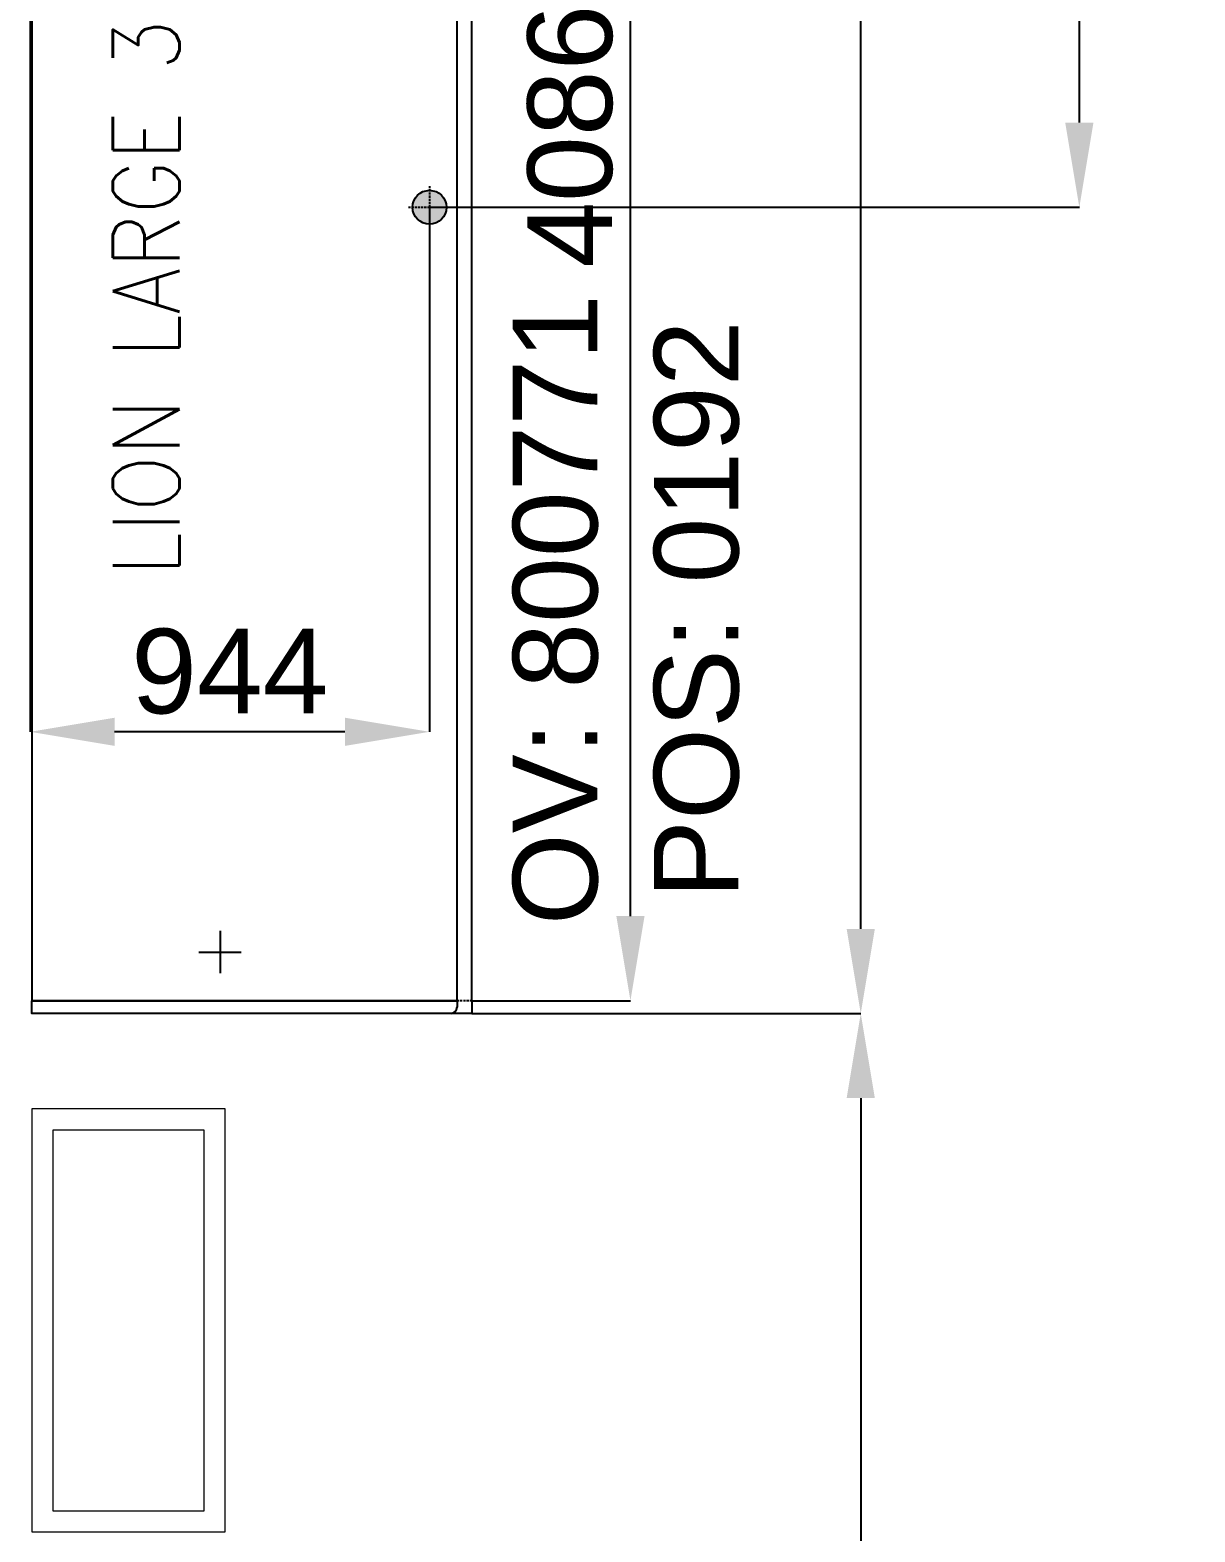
# Model space of a CAD drawing. Header units: millimetres. Extents: x 1478096 to 1808313, y 619971 to 762366.
# Drawn here: x 1539966 to 1542720, y 687193 to 690742 of the extents above; entities that cross this region are included whole.
import ezdxf
from ezdxf.enums import TextEntityAlignment as Align

# ---------------------------------------------------------------- set-up
doc = ezdxf.new("R2010")
doc.units = ezdxf.units.MM
doc.header["$LTSCALE"] = 10
doc.linetypes.add('TRATTEGGIATA', pattern=[0.75, 0.5, -0.25])
for name, color, linetype in [('BANCHI', 3, 'Continuous'), ('COSTAN-EXH-COTAS', 7, 'Continuous'), ('COSTAN-EXH-Desagues', 1, 'Continuous'), ('COSTAN-EXH-LAYOUT', 7, 'Continuous'), ('COSTAN-EXH-NOMENCLATURAS', 7, 'Continuous'), ('DESAGUE MAQUINA', 3, 'Continuous'), ('DESAGUE PISO', 7, 'TRATTEGGIATA'), ('GABINETE', 1, 'Continuous'), ('GOP', 1, 'Continuous'), ('TESTI20', 3, 'Continuous'), ('TETTO', 3, 'TRATTEGGIATA')]:
    doc.layers.add(name, color=color, linetype=linetype)
doc.layers.add('BLOQUES', color=7, linetype='Continuous', lineweight=0)
doc.styles.add('costan', font='ARIAL.TTF')
doc.styles.add('TESTI15', font='romans.shx', dxfattribs={"width": 0.9, "height": 1.5})
doc.dimstyles.new('COSTAN-DESAGUES', dxfattribs={"dimtxt": 200, "dimasz": 200, "dimexe": 0, "dimexo": 0, "dimgap": 40, "dimtad": 1, "dimdec": 0, "dimzin": 0, "dimdsep": 46, "dimtxsty": 'costan', "dimblk1": 'ARCHTICK', "dimblk2": 'ARCHTICK', "dimcen": 0, "dimclrd": 256, "dimclre": 256, "dimclrt": 256, "dimadec": 0, "dimazin": 0, "dimtfac": 1, "dimtdec": 0, "dimtofl": 0, "dimtmove": 0, "dimatfit": 3, "dimfxl": 0, "dimtolj": 1, "dimtzin": 0, "dimarcsym": 0})
doc.dimstyles.new('COSTAN-MM-100', dxfattribs={"dimtxt": 200, "dimasz": 200, "dimexe": 0, "dimexo": 0, "dimgap": 40, "dimtad": 1, "dimdec": 0, "dimzin": 0, "dimdsep": 46, "dimtxsty": 'costan', "dimblk1": 'ARCHTICK', "dimblk2": 'ARCHTICK', "dimcen": 0, "dimclrd": 256, "dimclre": 256, "dimclrt": 256, "dimadec": 0, "dimazin": 0, "dimtfac": 1, "dimtdec": 0, "dimtofl": 0, "dimtmove": 0, "dimatfit": 3, "dimfxl": 0, "dimtolj": 1, "dimtzin": 0, "dimarcsym": 0})

# ---------------------------------------------------------------- blocks, each defined once
blk = doc.blocks.new('LI_TL1_L_375')
at = {"layer": 'DESAGUE MAQUINA'}
for p, q in [((115, -395), (115, -495)), ((165, -445), (65, -445))]:
    blk.add_line(p, q, dxfattribs=at)
at = {"layer": 'DESAGUE PISO'}
for p, q in [((1875, -890), (1875, -990)), ((1925, -940), (1825, -940))]:
    blk.add_line(p, q, dxfattribs=at)
at = {"layer": 'GABINETE', "color": 3, "linetype": 'ByBlock'}
blk.add_line((0, -1040), (3750, -1040), dxfattribs=at)
at = {"layer": 'GABINETE'}
blk.add_lwpolyline([(3750, 0), (0, 0), (0, -1005), (3750, -1005)], dxfattribs=at)
at = {"layer": 'TESTI20', "style": 'TESTI15', "width": 0.9}
blk.add_text('LION LARGE 3750', height=157.097, dxfattribs=at).set_placement((1843.3, -270.3), align=Align.MIDDLE)
blk = doc.blocks.new('LI_TL1_L_SX_30')
at = {"layer": 'BANCHI'}
blk.add_line((0, -1005), (-15, -1005), dxfattribs=at)
blk.add_lwpolyline([(0, -1040), (-30, -1040, 1.330334), (-30, -1040), (-30, 0), (0, 0)], format="xyb", dxfattribs=at)
blk.add_arc((-15, -990), 15, 180, 270, dxfattribs=at)
at = {"layer": 'GOP'}
for p in [(0, -1000), (0, -1005)]:
    blk.add_line(p, (0, 0), dxfattribs=at)
at = {"layer": 'TETTO'}
blk.add_line((0, -1040), (0, -1000), dxfattribs=at)
blk = doc.blocks.new('*D507')
at = {"layer": 'COSTAN-EXH-COTAS', "lineweight": -2, "transparency": 16777216}
for p, q in [((1541010.8, 699728), (1541929.9, 699728)), ((1541929.9, 688618), (1541929.9, 699528)), ((1541010.8, 688418), (1541929.9, 688418))]:
    blk.add_line(p, q, dxfattribs=at)
at = {"layer": 'COSTAN-EXH-COTAS', "transparency": 16777216}
for points in [[(1541896.6, 699528), (1541963.3, 699528), (1541929.9, 699728)], [(1541896.6, 688618), (1541963.3, 688618), (1541929.9, 688418)]]:
    blk.add_solid(points, dxfattribs=at)
at = {"layer": 'Defpoints', "color": 0, "transparency": 16777216}
for p in [(1541010.8, 699728), (1541929.9, 699728), (1541010.8, 688418)]:
    blk.add_point(p, dxfattribs=at)
at = {"layer": 'COSTAN-EXH-COTAS', "transparency": 16777216, "insert": (1541787.8, 694073), "char_height": 200, "attachment_point": 5, "rotation": 90, "style": 'costan'}
blk.add_mtext('\\A1;11310', dxfattribs=at)
blk = doc.blocks.new('_ARCHTICK')
at = {"color": 0, "linetype": 'ByBlock', "const_width": 0.15}
blk.add_lwpolyline([(-0.5, -0.5), (0.5, 0.5)], dxfattribs=at)
blk = doc.blocks.new('*D509')
at = {"layer": 'COSTAN-EXH-COTAS', "lineweight": -2, "transparency": 16777216}
for p, q in [((1539966.5, 692533.9), (1541385.6, 692533.9)), ((1541385.6, 688648), (1541385.6, 692333.9)), ((1541010.8, 688448), (1541385.6, 688448))]:
    blk.add_line(p, q, dxfattribs=at)
at = {"layer": 'COSTAN-EXH-COTAS', "transparency": 16777216}
for points in [[(1541352.3, 692333.9), (1541418.9, 692333.9), (1541385.6, 692533.9)], [(1541352.3, 688648), (1541418.9, 688648), (1541385.6, 688448)]]:
    blk.add_solid(points, dxfattribs=at)
at = {"layer": 'Defpoints', "color": 0, "transparency": 16777216}
for p in [(1539966.5, 692533.9, 0), (1541385.6, 692533.9), (1541010.8, 688448)]:
    blk.add_point(p, dxfattribs=at)
at = {"layer": 'COSTAN-EXH-COTAS', "transparency": 16777216, "insert": (1541243.5, 690491), "char_height": 200, "attachment_point": 5, "rotation": 90, "style": 'costan'}
blk.add_mtext('\\A1;4086', dxfattribs=at)
blk = doc.blocks.new('COSTAN-REFERENCIA DE DESAGÜES')
at = {"layer": 'COSTAN-EXH-Desagues'}
blk.add_hatch(color=256, dxfattribs=at).paths.add_polyline_path([(40, 0, 1), (-40, 0, 1)])
blk.add_circle((0, 0), 40, dxfattribs=at)
blk = doc.blocks.new('*D503')
at = {"layer": 'COSTAN-EXH-Desagues', "lineweight": -2, "transparency": 16777216}
for p, q in [((1540910.8, 690323), (1540910.8, 689083.6)), ((1540710.8, 689083.6), (1540166.5, 689083.6))]:
    blk.add_line(p, q, dxfattribs=at)
at = {"layer": 'COSTAN-EXH-Desagues', "transparency": 16777216}
for points in [[(1540166.5, 689116.9), (1540166.5, 689050.3), (1539966.5, 689083.6)], [(1540710.8, 689116.9), (1540710.8, 689050.3), (1540910.8, 689083.6)]]:
    blk.add_solid(points, dxfattribs=at)
at = {"layer": 'Defpoints', "color": 0, "transparency": 16777216}
for p in [(1540910.8, 690323), (1539966.5, 689083.6), (1539966.5, 689083.6)]:
    blk.add_point(p, dxfattribs=at)
at = {"layer": 'COSTAN-EXH-Desagues', "transparency": 16777216, "insert": (1540438.6, 689225.7), "char_height": 200, "attachment_point": 5, "style": 'costan'}
blk.add_mtext('\\A1;944', dxfattribs=at)
blk = doc.blocks.new('*D504')
at = {"layer": 'COSTAN-EXH-Desagues', "lineweight": -2, "transparency": 16777216}
for p, q in [((1542446.6, 690523), (1542446.6, 692627.9)), ((1540910.8, 690323), (1542446.6, 690323))]:
    blk.add_line(p, q, dxfattribs=at)
at = {"layer": 'COSTAN-EXH-Desagues', "transparency": 16777216}
for points in [[(1542479.9, 692627.9), (1542413.2, 692627.9), (1542446.6, 692827.9)], [(1542479.9, 690523), (1542413.2, 690523), (1542446.6, 690323)]]:
    blk.add_solid(points, dxfattribs=at)
at = {"layer": 'Defpoints', "color": 0, "transparency": 16777216}
for p in [(1542446.6, 692827.9), (1542446.6, 692827.9), (1540910.8, 690323)]:
    blk.add_point(p, dxfattribs=at)
at = {"layer": 'COSTAN-EXH-Desagues', "transparency": 16777216, "insert": (1542588.7, 691575.5), "char_height": 200, "attachment_point": 5, "rotation": 270.0002, "style": 'costan'}
blk.add_mtext('\\A1;2505', dxfattribs=at)
blk = doc.blocks.new('*D512')
at = {"layer": 'COSTAN-EXH-COTAS', "lineweight": -2, "transparency": 16777216}
blk.add_line((1541929.9, 688218), (1541929.9, 684026.5), dxfattribs=at)
at = {"layer": 'COSTAN-EXH-COTAS', "transparency": 16777216}
for points in [[(1541896.6, 688218), (1541963.3, 688218), (1541929.9, 688418)], [(1541896.6, 684026.5), (1541963.3, 684026.5), (1541929.9, 683826.5)]]:
    blk.add_solid(points, dxfattribs=at)
at = {"layer": 'Defpoints', "color": 0, "transparency": 16777216}
for p in [(1541929.9, 688418), (1541929.9, 683826.5), (1541929.9, 683826.5)]:
    blk.add_point(p, dxfattribs=at)
at = {"layer": 'COSTAN-EXH-COTAS', "transparency": 16777216, "insert": (1541787.8, 686122.3), "char_height": 200, "attachment_point": 5, "rotation": 90, "style": 'costan'}
blk.add_mtext('\\A1;4592', dxfattribs=at)

msp = doc.modelspace()

# ---------------------------------------------------------------- linework, layer by layer
at = {"layer": 'BLOQUES', "color": 44, "extrusion": (-5.02522e-05, 0.00012132, 1), "elevation": 6.104}
for points in [[(1539970.76, 688192.51), (1539970.76, 687192.91), (1540427.96, 687192.91), (1540427.96, 688192.51)], [(1540020.76, 688142.51), (1540020.76, 687242.91), (1540377.96, 687242.91), (1540377.96, 688142.51)]]:
    msp.add_lwpolyline(points, close=True, dxfattribs=at)
at = {"layer": 'COSTAN-EXH-Desagues'}
msp.add_line((1539966.478, 692533.884), (1539966.478, 689083.599), dxfattribs=at)

# ---------------------------------------------------------------- block references
msp.add_blockref('COSTAN-REFERENCIA DE DESAGÜES', (1540910.762, 690323.037), dxfattribs=at)
msp.add_blockref('COSTAN-REFERENCIA DE DESAGÜES', (1540910.762, 690323.037), dxfattribs=at)
at = {"layer": 'COSTAN-EXH-LAYOUT', "rotation": 90}
for name in ['LI_TL1_L_375', 'LI_TL1_L_SX_30']:
    msp.add_blockref(name, (1539970.762, 688448.037), dxfattribs=at)

# ---------------------------------------------------------------- texts
at = {"layer": 'COSTAN-EXH-NOMENCLATURAS', "insert": (1541375.717, 689372.231), "char_height": 200, "attachment_point": 5, "rotation": 90, "style": 'costan'}
msp.add_mtext('OV: 800771\\PPOS: 0192', dxfattribs=at)

# ---------------------------------------------------------------- dimensions: what is measured, and where the dimension line sits
at = {"layer": 'COSTAN-EXH-COTAS'}
for base, p1, p2, picture, middle in [((1541929.937, 699728.037), (1541010.762, 688418.037), (1541010.762, 699728.037), '*D507', (1541787.754, 694073.037)), ((1541385.607, 692533.884), (1541010.762, 688448.037), (1539966.478, 692533.884, 0.035), '*D509', (1541243.492, 690490.96)), ((1541929.937, 683826.502), (1541929.937, 688418.037), (1541929.937, 683826.502), '*D512', (1541787.823, 686122.269))]:
    dim = msp.add_linear_dim(base=base, p1=p1, p2=p2, angle=90, dimstyle='COSTAN-MM-100', dxfattribs=at)
    dim.commit()
    dim.dimension.update_dxf_attribs({"geometry": picture, "text_midpoint": middle})
at = {"layer": 'COSTAN-EXH-Desagues'}
dim = msp.add_linear_dim(base=(1542446.553, 692827.884), p1=(1540910.762, 690323.037), p2=(1542446.553, 692827.884), angle=90.00021, dimstyle='COSTAN-DESAGUES', dxfattribs=at)
dim.commit()
dim.dimension.update_dxf_attribs({"geometry": '*D504', "text_midpoint": (1542588.672, 691575.464)})
dim = msp.add_linear_dim(base=(1539966.478, 689083.599), p1=(1540910.762, 690323.037), p2=(1539966.478, 689083.599), dimstyle='COSTAN-DESAGUES', dxfattribs=at)
dim.commit()
dim.dimension.update_dxf_attribs({"geometry": '*D503', "text_midpoint": (1540438.62, 689225.714)})

doc.saveas('drawing.dxf')
